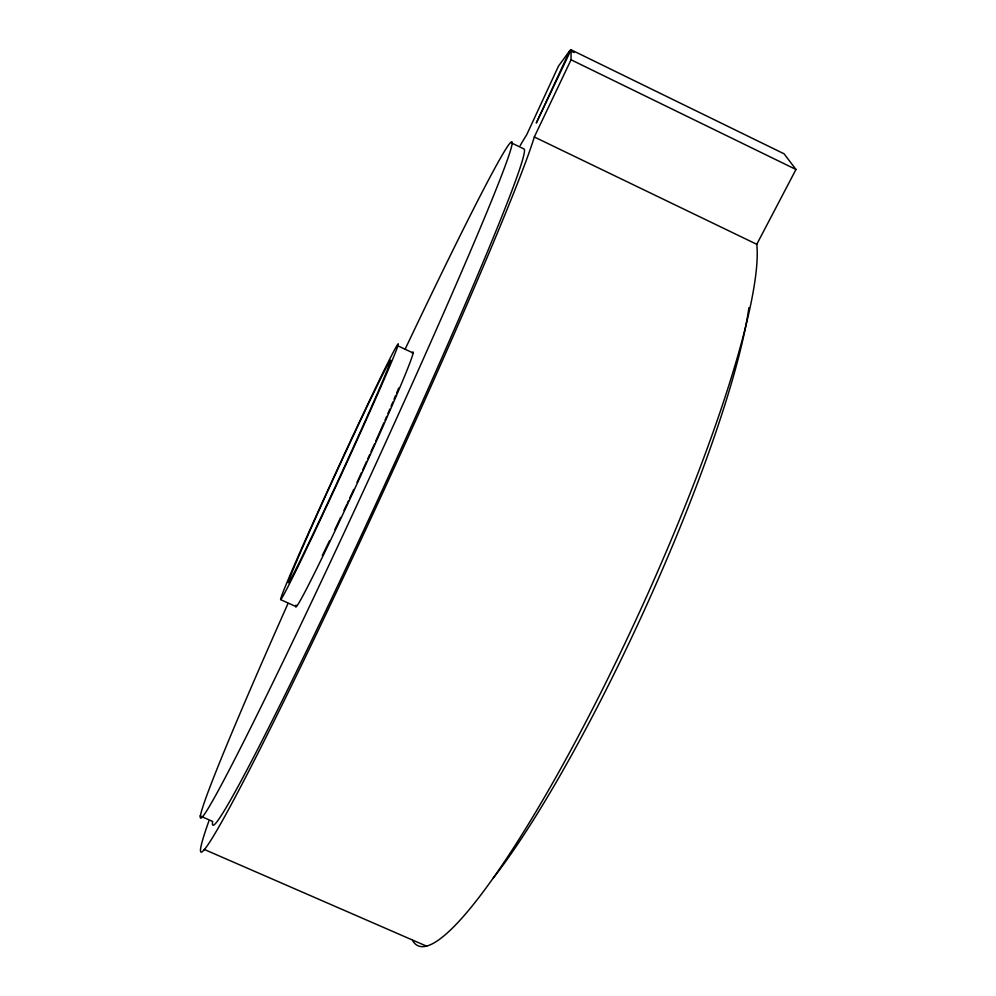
<?xml version="1.0" encoding="UTF-8"?>
<svg xmlns="http://www.w3.org/2000/svg" width="996" height="996" viewBox="0 0 996 996"><rect width="100%" height="100%" fill="white"/><g stroke="black" fill="none" stroke-linecap="round" stroke-linejoin="round"><path stroke-width="1.49" d="M208.899 821.04A400.965 14.94 -65.3 0 0 327.672 610.56A400.965 14.94 -65.3 0 0 534.317 136.987L571.044 59.785L571.082 49.8L784.064 153.795L795.978 169.482L756.773 244.306A396.259 62.611 -65.4 0 1 607.697 678.923A396.259 62.611 -65.4 0 1 412.518 940.423M574.082 52.539L569.899 50.497L536.296 123.031L571.082 49.8M569.899 50.497L558.532 66.035L526.722 134.721A400.965 14.94 -65.3 0 0 520.186 145.565M204.242 849.426L426.674 946.2M200.022 815.911L212.658 821.426A372.006 13.82 -65.3 0 0 371.047 514.459A372.006 13.82 -65.3 0 0 524.108 149.014L511.471 142.926M280.561 599.617L295.924 606.552M397.877 345.849A140.312 2.888 -65.3 0 1 306.058 549.842A140.312 2.888 -65.3 0 1 313.914 520.896A140.312 2.888 -65.3 0 1 397.877 345.849L413.24 353.032M534.317 136.987L756.773 244.306M571.044 59.785L795.978 169.482M405.036 349.372A372.267 11.13 -65.3 0 1 485.55 215.323A372.267 11.13 -65.3 0 1 238.019 752.864A372.267 11.13 -65.3 0 1 288.006 603.501M412.132 352.87A140.199 4.121 -65.3 0 1 358.423 480.757A140.199 4.121 -65.3 0 1 295.986 605.132M748.93 307.677A367.512 59.511 -65.4 0 1 493.095 878.335M398.699 388.054A122.159 3.598 -65.3 0 1 396.657 392.984M395.649 395.4A122.159 3.598 -65.3 0 1 394.043 399.247M392.897 401.936A122.159 3.598 -65.3 0 1 391.092 406.156M389.834 409.082A122.159 3.598 -65.3 0 1 387.88 413.601M386.672 416.39A122.159 3.598 -65.3 0 1 385.004 420.212M383.846 422.839A122.159 3.598 -65.3 0 1 375.828 440.929M374.596 443.681A122.159 3.598 -65.3 0 1 370.973 451.736M369.74 454.475A122.159 3.598 -65.3 0 1 367.86 458.633M366.603 461.409A122.159 3.598 -65.3 0 1 362.781 469.788M361.511 472.577A122.159 3.598 -65.3 0 1 356.991 482.388M353.729 489.459A122.159 3.598 -65.3 0 1 349.833 497.851M348.55 500.602A122.159 3.598 -65.3 0 1 347.268 503.341M346.608 504.76A122.159 3.598 -65.3 0 1 343.944 510.425M340.632 517.447A122.159 3.598 -65.3 0 1 334.868 529.573M329.427 540.878A122.159 3.598 -65.3 0 1 322.281 555.507M309.905 540.604A122.259 2.515 -65.3 0 0 390.27 362.183A122.259 2.515 -65.3 0 0 317.587 513.6A122.259 2.515 -65.3 0 0 309.905 540.604"/></g></svg>
